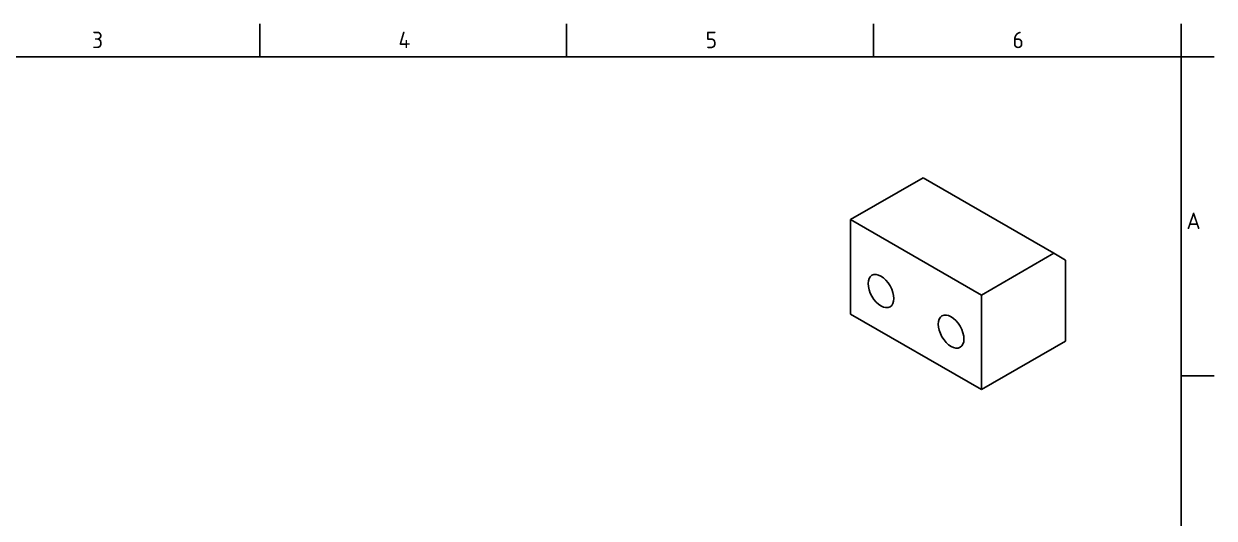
# Model space of a CAD drawing. Header units: millimetres. Extents: x 5 to 486, y 6 to 345.
# Drawn here: x 185.9 to 486, y 220.1 to 344.7 of the extents above; entities that cross this region are included whole.
import ezdxf

# ---------------------------------------------------------------- set-up
doc = ezdxf.new("R2010")
doc.units = ezdxf.units.MM
doc.header["$LTSCALE"] = 1.666666666666667
doc.layers.add('BS002-P100-01A', color=7, linetype='Continuous')
doc.layers.add('Default', color=7, linetype='Continuous')
doc.styles.add('textstyle109', font='standard')
doc.styles.add('textstyle111', font='standard')
doc.styles.add('textstyle113', font='standard')
doc.styles.add('textstyle115', font='standard')
doc.styles.add('textstyle98', font='standard')

# ---------------------------------------------------------------- blocks, each defined once
blk = doc.blocks.new('SE2')
at = {"layer": 'BS002-P100-01A', "color": 7, "linetype": 'Continuous'}
for p, q in [((394.3350731049871, 295.3904508734743), (412.6019982856396, 305.9368650437907)), ((445.6003147410119, 286.8852781554771), (412.6019982856396, 305.9368650437908)), ((394.3350731049871, 271.5759672630822), (394.3350731049871, 295.3904508734743)), ((394.3350731049871, 295.3904508734743), (427.3333895603594, 276.3388639851606)), ((427.3333895603594, 276.3388639851607), (445.6003147410119, 286.8852781554771)), ((448.5465929959558, 285.1842436118777), (445.6003147410119, 286.8852781554771)), ((448.5465929959558, 285.1842436118777), (448.5465929959558, 264.7718290886846)), ((427.3333895603594, 252.5243803747686), (427.3333895603594, 276.3388639851607)), ((394.3350731049871, 271.5759672630822), (427.3333895603594, 252.5243803747686)), ((448.5465929959558, 264.7718290886846), (427.3333895603594, 252.5243803747687))]:
    blk.add_line(p, q, dxfattribs=at)
for centre, ratio in [((401.9953965678414, 277.3594847113204), 0.5773502691896254), ((419.6730660975051, 267.1532774497238), 0.5773502691896258)]:
    blk.add_ellipse(centre, major_axis=(2.291666666666668, -3.96928310067868), ratio=ratio, dxfattribs=at)
blk = doc.blocks.new('SE6')
at = {"layer": 'Default', "color": 7, "linetype": 'Continuous'}
blk.add_line((245.3538282064259, 336.4079207355043), (245.353828206426, 344.7412540688376), dxfattribs=at)
blk = doc.blocks.new('SE5')
at = {"layer": 'Default'}
blk.add_blockref('SE6', (0, 0), dxfattribs=at)
blk = doc.blocks.new('SE8')
at = {"layer": 'Default', "color": 7, "linetype": 'Continuous'}
blk.add_line((322.7427170953148, 336.4079207355043), (322.7427170953149, 344.7412540688376), dxfattribs=at)
blk = doc.blocks.new('SE7')
at = {"layer": 'Default'}
blk.add_blockref('SE8', (0, 0), dxfattribs=at)
blk = doc.blocks.new('SE10')
at = {"layer": 'Default', "color": 7, "linetype": 'Continuous'}
blk.add_line((400.1316059842037, 336.4079207355043), (400.1316059842038, 344.7412540688376), dxfattribs=at)
blk = doc.blocks.new('SE9')
at = {"layer": 'Default'}
blk.add_blockref('SE10', (0, 0), dxfattribs=at)
blk = doc.blocks.new('SE4')
for name in ['SE5', 'SE7', 'SE9']:
    blk.add_blockref(name, (0, 0))
blk = doc.blocks.new('SE3')
at = {"layer": 'Default'}
blk.add_blockref('SE4', (0, 0), dxfattribs=at)
blk = doc.blocks.new('SE14')
at = {"layer": 'Default', "color": 7, "linetype": 'Continuous'}
blk.add_line((245.3538282064259, 336.4079207355043), (245.3538282064258, 344.7412540688376), dxfattribs=at)
blk = doc.blocks.new('SE13')
at = {"layer": 'Default'}
blk.add_blockref('SE14', (0, 0), dxfattribs=at)
blk = doc.blocks.new('SE16')
at = {"layer": 'Default', "color": 7, "linetype": 'Continuous'}
blk.add_line((167.964939317537, 336.4079207355043), (167.9649393175369, 344.7412540688376), dxfattribs=at)
blk = doc.blocks.new('SE15')
at = {"layer": 'Default'}
blk.add_blockref('SE16', (0, 0), dxfattribs=at)
blk = doc.blocks.new('SE18')
at = {"layer": 'Default', "color": 7, "linetype": 'Continuous'}
blk.add_line((90.5760504286481, 336.4079207355043), (90.57605042864806, 344.7412540688376), dxfattribs=at)
blk = doc.blocks.new('SE17')
at = {"layer": 'Default'}
blk.add_blockref('SE18', (0, 0), dxfattribs=at)
blk = doc.blocks.new('SE12')
for name in ['SE17', 'SE15', 'SE13']:
    blk.add_blockref(name, (0, 0))
blk = doc.blocks.new('SE11')
at = {"layer": 'Default'}
blk.add_blockref('SE12', (0, 0), dxfattribs=at)
blk = doc.blocks.new('SE38')
at = {"layer": 'Default', "color": 7, "linetype": 'Continuous'}
blk.add_line((245.3538282064259, 336.4079207355043), (245.353828206426, 344.7412540688376), dxfattribs=at)
blk = doc.blocks.new('SE37')
at = {"layer": 'Default'}
blk.add_blockref('SE38', (0, 0), dxfattribs=at)
blk = doc.blocks.new('SE40')
at = {"layer": 'Default', "color": 7, "linetype": 'Continuous'}
blk.add_line((322.7427170953148, 336.4079207355043), (322.7427170953149, 344.7412540688376), dxfattribs=at)
blk = doc.blocks.new('SE39')
at = {"layer": 'Default'}
blk.add_blockref('SE40', (0, 0), dxfattribs=at)
blk = doc.blocks.new('SE42')
at = {"layer": 'Default', "color": 7, "linetype": 'Continuous'}
blk.add_line((400.1316059842037, 336.4079207355043), (400.1316059842038, 344.7412540688376), dxfattribs=at)
blk = doc.blocks.new('SE41')
at = {"layer": 'Default'}
blk.add_blockref('SE42', (0, 0), dxfattribs=at)
blk = doc.blocks.new('SE36')
for name in ['SE37', 'SE39', 'SE41']:
    blk.add_blockref(name, (0, 0))
blk = doc.blocks.new('SE35')
at = {"layer": 'Default'}
blk.add_blockref('SE36', (0, 0), dxfattribs=at)

msp = doc.modelspace()

# ---------------------------------------------------------------- linework, layer by layer
at = {"layer": 'Default', "color": 7, "linetype": 'Continuous'}
for p, q in [((477.6791615397592, 336.4079207355043), (477.6791615397592, 344.7412540688376)), ((477.6791615397592, 336.4079207355043), (13.0284948730926, 336.4079207355043)), ((477.6791615397592, 14.63733406883748), (477.6791615397592, 336.4079207355041)), ((477.6791615397592, 336.4079207355043), (486.0124948730925, 336.4079207355043)), ((477.6791615397592, 255.9652740688349), (486.0124948730925, 255.9652740688349))]:
    msp.add_line(p, q, dxfattribs=at)

# ---------------------------------------------------------------- block references
for name in ['SE11', 'SE3', 'SE35']:
    msp.add_blockref(name, (0, 0))
at = {"layer": 'Default'}
msp.add_blockref('SE2', (0, 0), dxfattribs=at)

# ---------------------------------------------------------------- texts
at = {"layer": 'Default', "char_height": 4.166666666666667, "attachment_point": 5}
for s, insert, width, style in [('{\\fSolid Edge ISO|b0||i0||c0|p34;\\C7;\\H4.166666667;\\W1.;3}', (204.4656177511996, 340.6750954913955), 2.199827439393948, 'textstyle109'), ('{\\fSolid Edge ISO|b0||i0||c0|p34;\\C7;\\H4.166666667;\\W1.;4}', (281.8260975491794, 340.6750788247288), 2.486759257575739, 'textstyle111'), ('{\\fSolid Edge ISO|b0||i0||c0|p34;\\C7;\\H4.166666667;\\W1.;5}', (359.2244561350381, 340.6750788247288), 2.391115318181793, 'textstyle113'), ('{\\fSolid Edge ISO|b0||i0||c0|p34;\\C7;\\H4.166666667;\\W1.;6}', (436.5944056299875, 340.6750788247288), 2.582403196969778, 'textstyle115'), ('{\\fSolid Edge ISO|b0||i0||c0|p34;\\C7;\\H4.166666667;\\W1.;A}', (480.8073201819417, 295.0756242736326), 2.295471378787847, 'textstyle98')]:
    msp.add_mtext(s, dxfattribs=dict(at, insert=insert, width=width, style=style))

doc.saveas('drawing.dxf')
